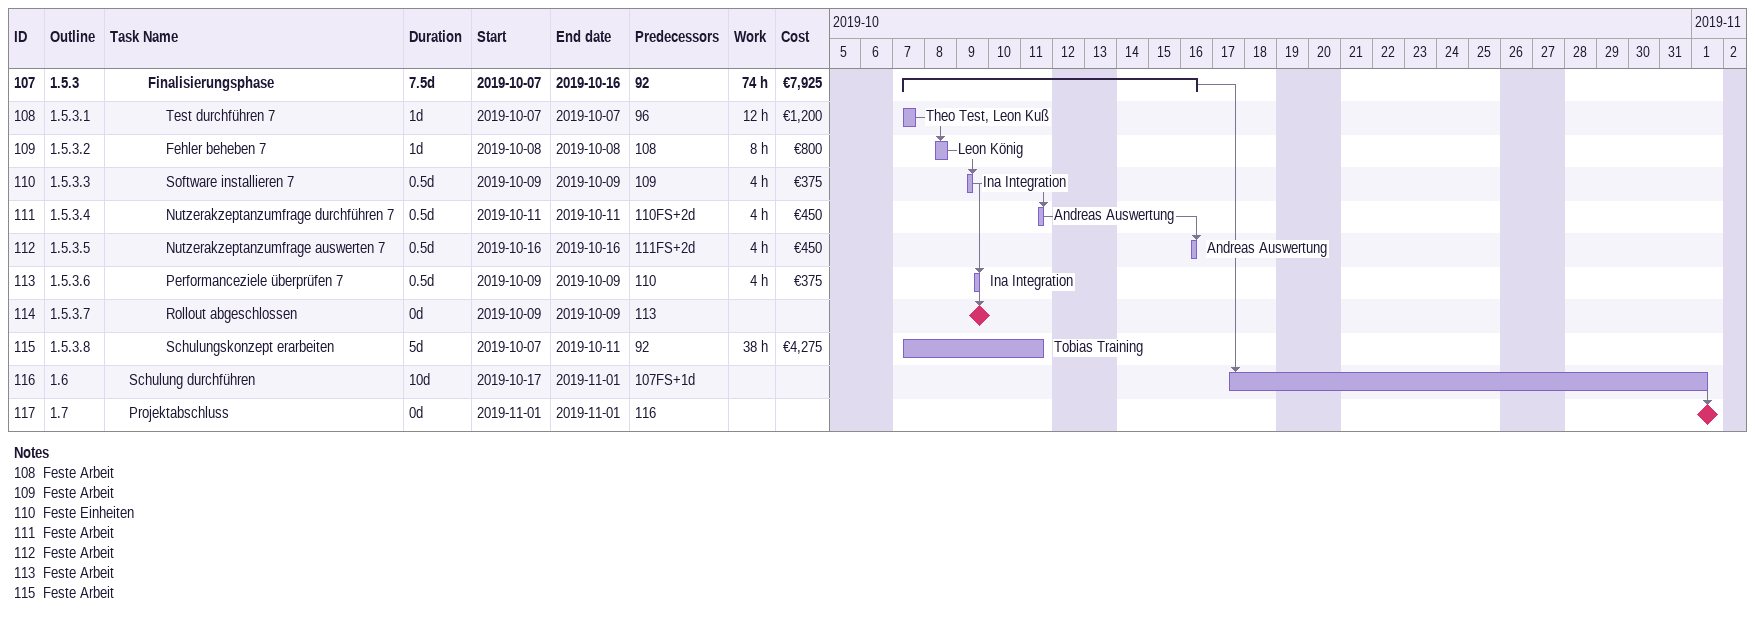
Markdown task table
| ID | WBS | Task | Duration | Start | Finish | Predecessors | Resources | Work (h) | Cost (€) |
|---|---|---|---|---|---|---|---|---|---|
| 107 | 1.5.3 | **Finalisierungsphase** | 7.5d | 2019-10-07 | 2019-10-16 | 92 |  | 74 | 7925 |
| 108 | 1.5.3.1 | Test durchführen 7 | 1d | 2019-10-07 | 2019-10-07 | 96 | Theo Test, Leon Kuß | 12 | 1200 |
| 109 | 1.5.3.2 | Fehler beheben 7 | 1d | 2019-10-08 | 2019-10-08 | 108 | Leon König | 8 | 800 |
| 110 | 1.5.3.3 | Software installieren 7 | 0.5d | 2019-10-09 | 2019-10-09 | 109 | Ina Integration | 4 | 375 |
| 111 | 1.5.3.4 | Nutzerakzeptanzumfrage durchführen 7 | 0.5d | 2019-10-11 | 2019-10-11 | 110FS+2d | Andreas Auswertung | 4 | 450 |
| 112 | 1.5.3.5 | Nutzerakzeptanzumfrage auswerten 7 | 0.5d | 2019-10-16 | 2019-10-16 | 111FS+2d | Andreas Auswertung | 4 | 450 |
| 113 | 1.5.3.6 | Performanceziele überprüfen 7 | 0.5d | 2019-10-09 | 2019-10-09 | 110 | Ina Integration | 4 | 375 |
| 114 | 1.5.3.7 | Rollout abgeschlossen | 0d | 2019-10-09 | 2019-10-09 | 113 |  |  |  |
| 115 | 1.5.3.8 | Schulungskonzept erarbeiten | 5d | 2019-10-07 | 2019-10-11 | 92 | Tobias Training | 38 | 4275 |
| 116 | 1.6 | Schulung durchführen | 10d | 2019-10-17 | 2019-11-01 | 107FS+1d |  |  |  |
| 117 | 1.7 | Projektabschluss | 0d | 2019-11-01 | 2019-11-01 | 116 |  |  |  |

Notes
- 108: Feste Arbeit
- 109: Feste Arbeit
- 110: Feste Einheiten
- 111: Feste Arbeit
- 112: Feste Arbeit
- 113: Feste Arbeit
- 115: Feste Arbeit
